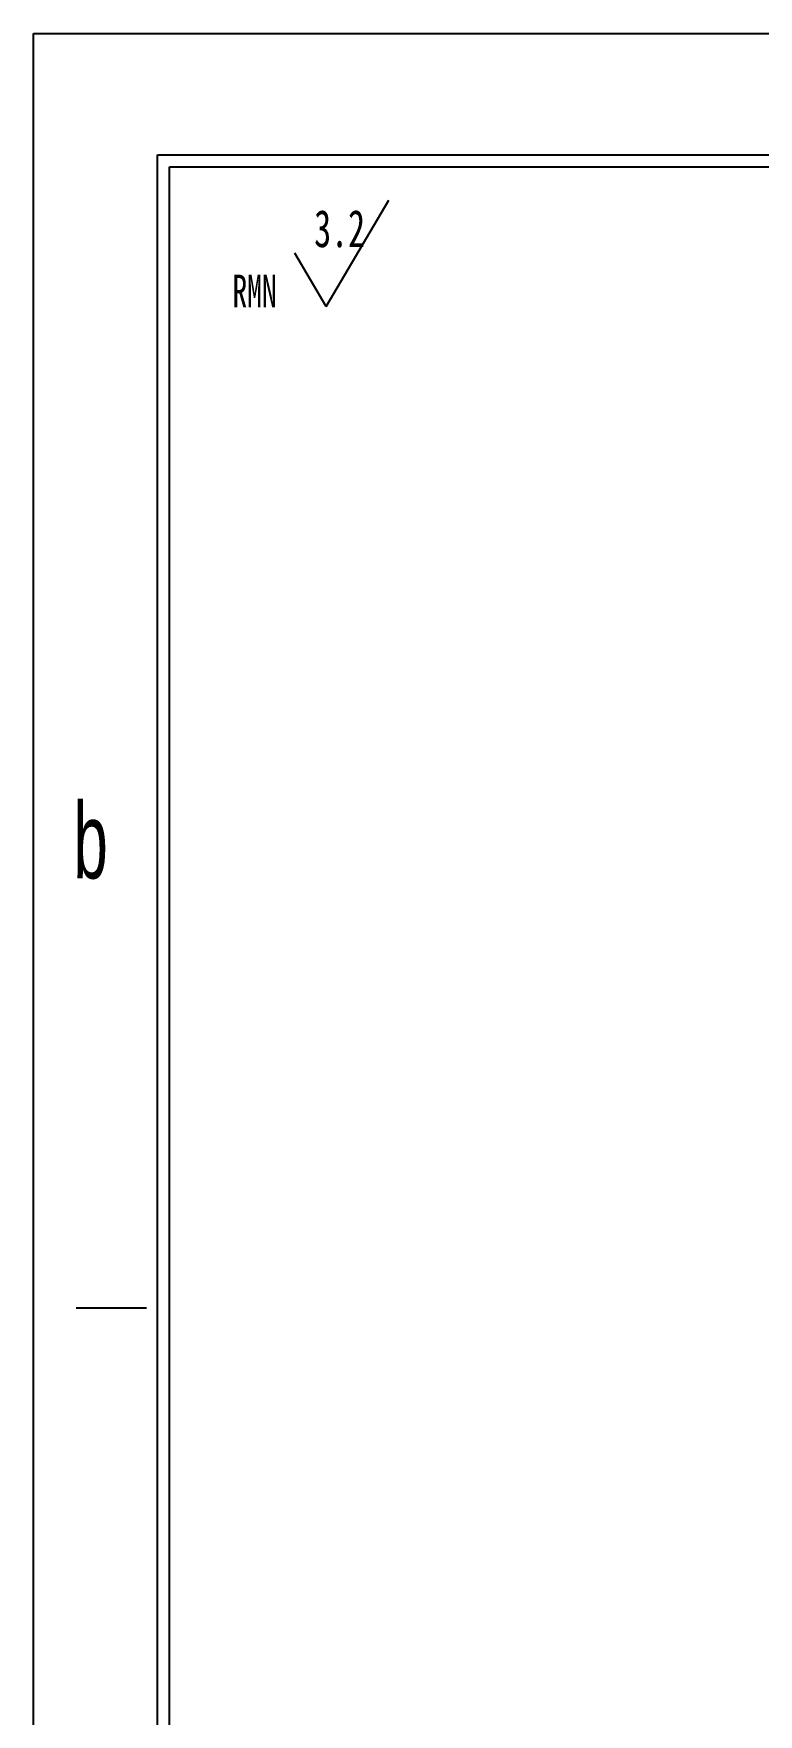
# Model space of a CAD drawing. Header units: millimetres. Extents: x 8 to 1476, y 6 to 1043.
# Drawn here: x 8 to 303, y 359 to 1043 of the extents above; entities that cross this region are included whole.
import ezdxf

# ---------------------------------------------------------------- set-up
doc = ezdxf.new("R2010")
doc.units = ezdxf.units.MM
doc.header["$LTSCALE"] = 5
doc.layers.add('SLD-0', color=179, linetype='Continuous')
doc.styles.add('SLDTEXTSTYLE0', font='', dxfattribs={"width": 0.67})
doc.styles.add('SLDTEXTSTYLE2', font='', dxfattribs={"width": 0.67, "bigfont": 'bigfont'})
doc.styles.add('SLDTEXTSTYLE8', font='Gothic.ttf', dxfattribs={"width": 0.61171})
doc.styles.get('SLDTEXTSTYLE0').set_extended_font_data('宋体')
doc.styles.get('SLDTEXTSTYLE2').set_extended_font_data('宋体')

# ---------------------------------------------------------------- blocks, each defined once
blk = doc.blocks.new('SW_NOTE_1')
at = {"layer": 'SLD-0', "color": 0}
for q in [(63.7, 45.78), (25.38, 24.13)]:
    blk.add_line((38.15, 2.47), q, dxfattribs=at)
at = {"layer": 'SLD-0', "color": 0, "attachment_point": 1}
for s, insert, char_height, style in [('3.2', (33.33, 41.77), 15.158, 'SLDTEXTSTYLE0'), ('RMN', (0, 15.39), 13.229, 'SLDTEXTSTYLE2')]:
    blk.add_mtext(s, dxfattribs=dict(at, insert=insert, char_height=char_height, style=style))

msp = doc.modelspace()

# ---------------------------------------------------------------- linework, layer by layer
at = {"layer": 'SLD-0'}
for p, q in [((7.953, 1043.369), (1475.533, 1043.369)), ((7.953, 6.469), (7.953, 1043.369)), ((63.374, 36.095), (63.374, 989.055)), ((63.374, 989.055), (1445.907, 989.055))]:
    msp.add_line(p, q, dxfattribs=at)
at = {"layer": 'SLD-0', "color": 6, "linetype": 'Continuous'}
for p, q in [((58.436, 31.157), (58.436, 993.993)), ((58.436, 993.993), (1450.845, 993.993)), ((54.023, 524.263), (25.34, 524.263))]:
    msp.add_line(p, q, dxfattribs=at)

# ---------------------------------------------------------------- block references
at = {"layer": 'SLD-0'}
msp.add_blockref('SW_NOTE_1', (88.975, 929.784), dxfattribs=at)

# ---------------------------------------------------------------- texts
at = {"layer": 'SLD-0', "insert": (24.173, 730.097), "char_height": 30.86, "attachment_point": 1, "style": 'SLDTEXTSTYLE8'}
msp.add_mtext('b', dxfattribs=at)

doc.saveas('drawing.dxf')
